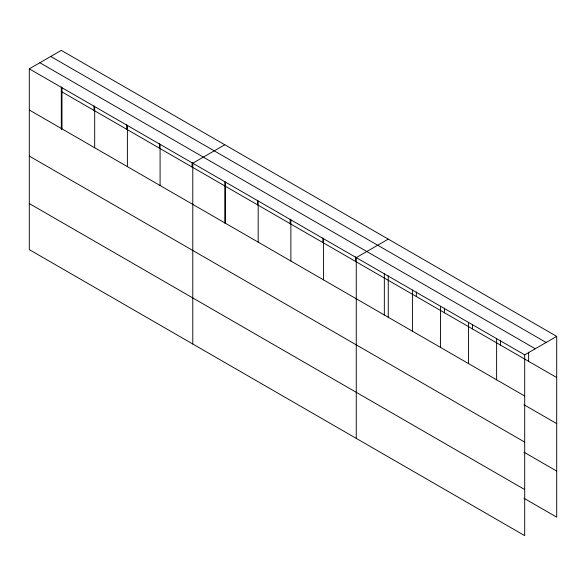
<?xml version="1.0" encoding="UTF-8"?>
<svg xmlns="http://www.w3.org/2000/svg" width="586" height="586" viewBox="0 0 586 586"><rect width="100%" height="100%" fill="white"/><g stroke="black" fill="none" stroke-linecap="round" stroke-linejoin="round"><path stroke-width="0.88" d="M61.303 86.962L61.303 129.631M29.3 68.84L524.697 354.86L524.697 535.633L29.3 249.621L29.3 68.84L61.303 50.367L556.7 336.379L556.7 517.16L523.95 498.254M224.782 144.749L192.779 163.223L192.779 344.004M388.262 239.139L356.266 257.613L356.266 438.387M524.697 354.86L556.7 336.379M50.74 56.461L546.137 342.48M39.863 62.746L535.26 348.758M61.303 91.533L556.7 377.552M29.3 110.007L524.697 396.026M523.95 404.714L556.7 423.619M29.3 156.081L524.697 442.1M523.95 452.18L556.7 471.093M29.3 203.547L524.697 489.566M528.631 352.193L528.631 361.342M500.554 340.561L500.554 345.139M496.628 338.649L496.628 379.816M472.484 324.351L472.484 328.929M468.558 322.439L468.558 363.613M444.408 308.148L444.408 312.719M440.482 306.236L440.482 347.403M416.338 291.938L416.338 296.516M412.412 290.026L412.412 331.193M388.262 275.728L388.262 317.517M384.335 273.816L384.335 314.99M355.57 256.851L355.57 261.429M323.567 238.736L323.567 279.903M322.871 237.975L322.871 242.553M290.868 219.86L290.868 261.026M290.173 219.098L290.173 223.676M258.177 200.976L258.177 242.15M257.481 200.222L257.481 204.8M225.478 182.1L225.478 223.273M224.782 181.345L224.782 223.134M192.083 162.469L192.083 167.047M160.088 144.346L160.088 185.52M159.392 143.592L159.392 148.163M127.389 125.47L127.389 166.644M126.693 124.715L126.693 129.286M94.69 106.593L94.69 147.767M93.994 105.839L93.994 110.41M61.999 87.717L61.999 128.883"/></g></svg>
